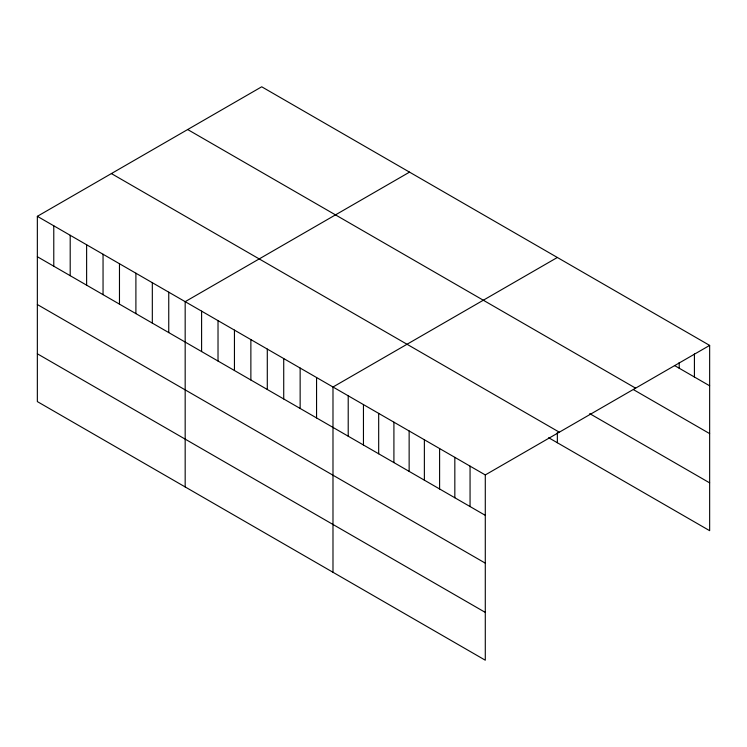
<?xml version="1.0" encoding="UTF-8"?>
<svg xmlns="http://www.w3.org/2000/svg" width="747" height="747" viewBox="0 0 747 747"><rect width="100%" height="100%" fill="white"/><g stroke="black" fill="none" stroke-linecap="round" stroke-linejoin="round"><path stroke-width="1.12" d="M37.35 216.322L485.289 474.933L485.289 660.208L37.35 401.597L37.35 216.322L261.711 86.792L709.65 345.403L709.65 530.678L548.653 437.723M409.533 172.127L185.172 301.667L185.172 486.941M557.355 257.472L332.985 387.011L332.985 572.286M485.289 474.933L709.65 345.403M674.429 365.47L709.65 385.807M187.674 129.539L635.613 388.151M633.503 389.654L709.65 433.615M589.719 413.623L709.65 482.87M111.387 173.575L559.326 432.196M37.35 256.725L485.289 515.346M37.35 304.533L485.289 563.145M37.35 353.789L485.289 612.4M694.421 353.929L694.421 377.011M679.191 362.454L679.191 368.224M557.355 432.504L557.355 442.747M470.059 466.147L470.059 506.55M454.83 457.351L454.83 497.754M439.6 448.555L439.6 488.968M424.371 439.768L424.371 480.172M409.141 430.972L409.141 471.376M393.912 422.176L393.912 462.589M378.682 413.39L378.682 453.793M363.453 404.594L363.453 444.997M348.214 395.798L348.214 436.211M316.56 377.524L316.56 417.928M300.145 368.047L300.145 408.45M283.72 358.56L283.72 398.963M267.295 349.082L267.295 389.486M250.871 339.596L250.871 379.999M234.446 330.118L234.446 370.521M218.021 320.631L218.021 361.034M201.597 311.144L201.597 351.557M168.747 292.18L168.747 332.592M152.323 282.702L152.323 323.106M135.898 273.215L135.898 313.619M119.473 263.738L119.473 304.141M103.049 254.251L103.049 294.654M86.624 244.773L86.624 285.177M70.199 235.286L70.199 275.69M53.775 225.809L53.775 266.212"/></g></svg>
